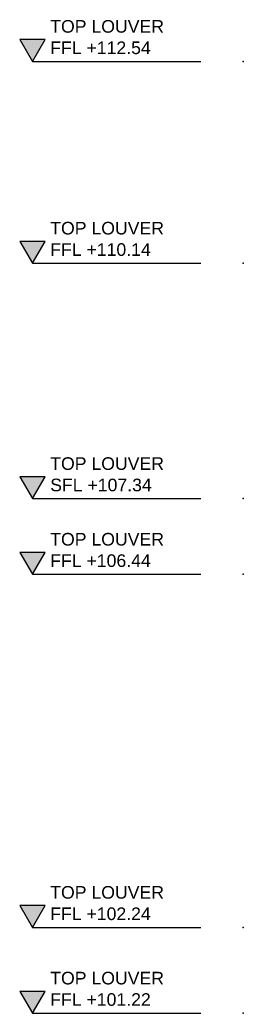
# Model space of a CAD drawing. Header units: millimetres. Extents: x -220592 to 404889, y -217665 to 38245.
# Drawn here: x -52032 to -49382, y -85644 to -73831 of the extents above; entities that cross this region are included whole.
import ezdxf

# ---------------------------------------------------------------- set-up
doc = ezdxf.new("R2010")
doc.units = ezdxf.units.MM
for name, color, linetype in [('000 - 0_SYM_DWG_GRIDLINE_MAIN_COLOR_251', 7, 'Continuous'), ('000 - 0_SYM_DWG_LEVEL_MAIN_COLOR_2', 7, 'Continuous'), ('000 - 0_SYM_DWG_LEVEL_TEXT', 7, 'Continuous')]:
    doc.layers.add(name, color=color, linetype=linetype)
doc.styles.add('Arial_1', font='arial.ttf', dxfattribs={"height": 125})

# ---------------------------------------------------------------- blocks, each defined once
blk = doc.blocks.new('*U27373')
at = {"layer": '000 - 0_SYM_DWG_LEVEL_MAIN_COLOR_2'}
blk.add_hatch(color=7, dxfattribs=at).paths.add_polyline_path([(-47.01, 5.18), (-50, 0), (-52.99, 5.18)])
at = {"color": 7}
blk.add_point((0, 0), dxfattribs=at)
at = {"layer": '000 - 0_SYM_DWG_GRIDLINE_MAIN_COLOR_251', "color": 7}
blk.add_lwpolyline([(-50, 0), (-19, 0), (-14.5, 0), (-10, 0)], dxfattribs=at)
at = {"layer": '000 - 0_SYM_DWG_LEVEL_MAIN_COLOR_2', "color": 7, "lineweight": 25}
for p, q in [((-47.01, 5.18), (-52.99, 5.18)), ((-52.99, 5.18), (-50, 0)), ((-50, 0), (-47.01, 5.18))]:
    blk.add_line(p, q, dxfattribs=at)
at = {"layer": '000 - 0_SYM_DWG_LEVEL_TEXT', "color": 7, "style": 'Arial_1'}
for tag, p in [('LV_NAME_1', (-45.78, 11.92)), ('LV_NAME_2', (-45.79, 6.83)), ('LV_NAME_3', (-45.8, 1.74))]:
    blk.add_attdef(tag, p, '', height=3, dxfattribs=at)

msp = doc.modelspace()

# ---------------------------------------------------------------- block references
at = {"color": 7, "xscale": 50, "yscale": 50, "zscale": 50}
for p, values in [((-49382.4864, -74324.4711), {'LV_NAME_2': 'TOP LOUVER', 'LV_NAME_3': 'FFL +112.54'}), ((-49382.4864, -76724.4711), {'LV_NAME_2': 'TOP LOUVER', 'LV_NAME_3': 'FFL +110.14'}), ((-49382.4864, -79524.4711), {'LV_NAME_2': 'TOP LOUVER', 'LV_NAME_3': 'SFL +107.34'}), ((-49382.4864, -80424.4711), {'LV_NAME_2': 'TOP LOUVER', 'LV_NAME_3': 'FFL +106.44'}), ((-49382.4864, -84624.4711), {'LV_NAME_2': 'TOP LOUVER', 'LV_NAME_3': 'FFL +102.24'}), ((-49382.4864, -85644.4711), {'LV_NAME_2': 'TOP LOUVER', 'LV_NAME_3': 'FFL +101.22'})]:
    msp.add_blockref('*U27373', p, dxfattribs=at).add_auto_attribs(values)

doc.saveas('drawing.dxf')
